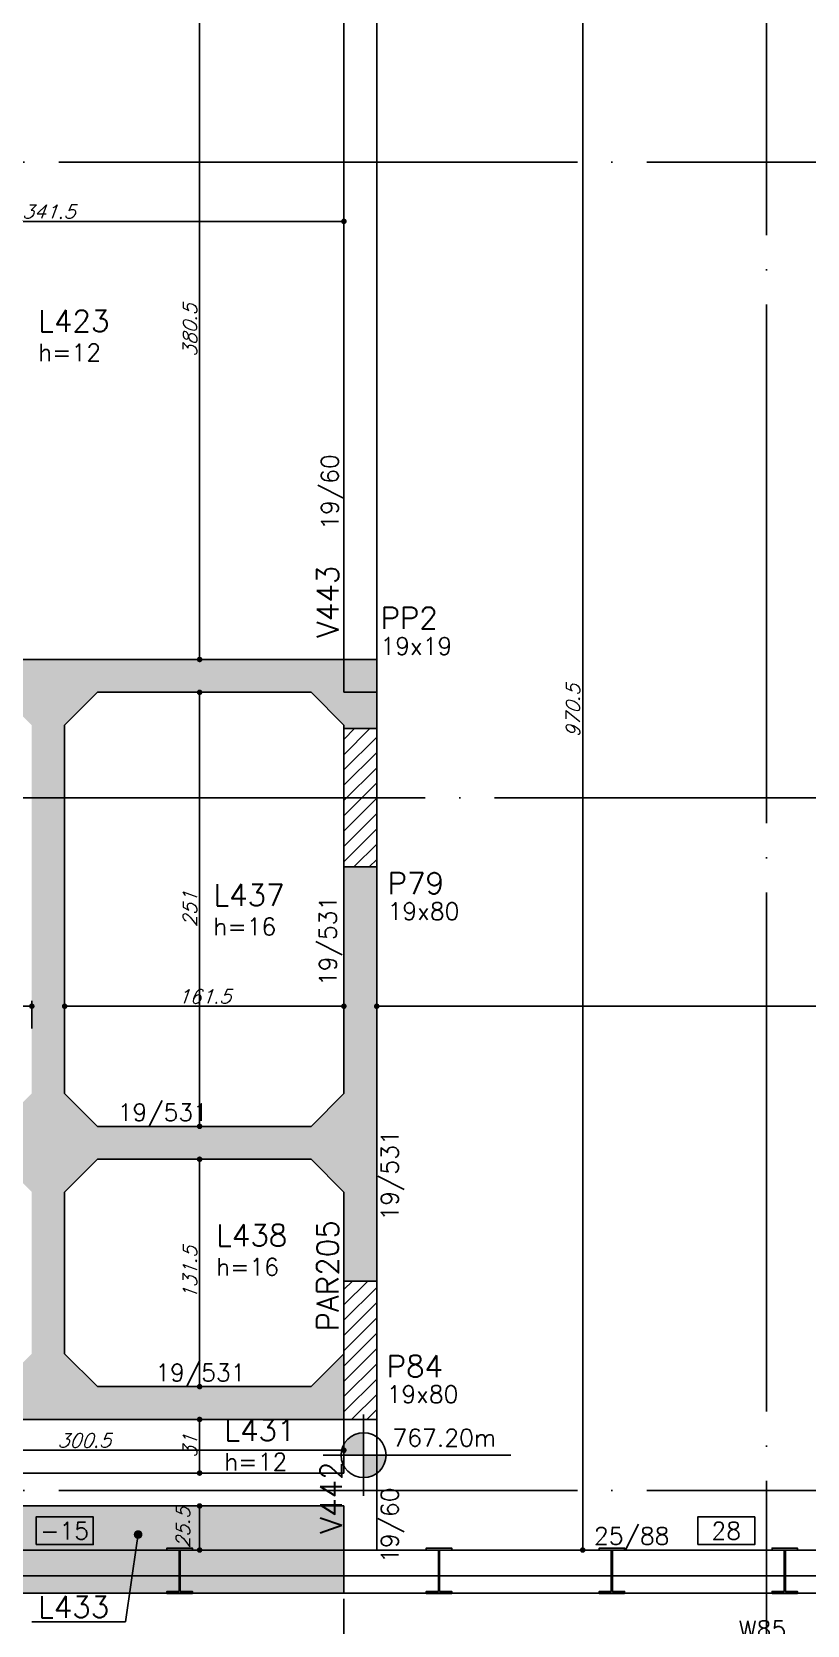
# Model space of a CAD drawing. Header units: millimetres. Extents: x -4122 to 5523, y -2094 to 2406.
# Drawn here: x 2401 to 2849, y -963 to -42 of the extents above; entities that cross this region are included whole.
import ezdxf
from ezdxf import colors
from ezdxf.entities.mleader import LeaderData, LeaderLine
from ezdxf.enums import TextEntityAlignment as Align
from ezdxf.math import Vec2, Vec3

# ---------------------------------------------------------------- set-up
doc = ezdxf.new("R2010")
doc.units = ezdxf.units.MM
doc.header["$LTSCALE"] = 50
doc.linetypes.add('EIXO', pattern=[6.8, 6, -0.4, 0, -0.4])
for name, color, linetype in [('F-AUX-RED', 1, 'Continuous'), ('F-COTAS', 106, 'Continuous'), ('F-EIXO', 12, 'EIXO'), ('F-LAJES-DIM', 2, 'Continuous'), ('F-LAJES-NOME', 4, 'Continuous'), ('F-NÍVEL-PLANTA', 2, 'Continuous'), ('F-PERFIL - W310x52', 4, 'Continuous'), ('F-PERFIL- W250x38.5', 4, 'Continuous'), ('F-PILARES-DIM', 172, 'Continuous'), ('F-PILARES-HACH', 174, 'Continuous'), ('F-PILARES-M', 170, 'Continuous'), ('F-PILARES-NOME', 170, 'Continuous'), ('F-PILARES-S', 170, 'Continuous'), ('F-SOLIDO-VIGAS', 252, 'Continuous'), ('F-TEXTO', 6, 'Continuous'), ('F-VIGAS', 3, 'Continuous'), ('F-VIGAS-DIM', 2, 'Continuous'), ('F-VIGAS-NOME', 4, 'Continuous')]:
    doc.layers.add(name, color=color, linetype=linetype)
doc.layers.add('F-DESNIVEL-5', color=141, linetype='Continuous', true_color=0xadd6ff)
doc.styles.add('CP-TEXT-INCL', font='simplex.shx', dxfattribs={"oblique": 20})
doc.styles.add('MCP', font='simplex.shx')
doc.styles.add('ROMANS', font='simplex.shx')
doc.styles.get("Standard").update_dxf_attribs({"font": 'txt.shx'})
doc.dimstyles.new('CP-COTAS-50', dxfattribs={"dimscale": 0.64, "dimtxt": 12.5, "dimasz": 5, "dimexe": 5, "dimexo": 5, "dimgap": 2.5, "dimtad": 1, "dimdec": 1, "dimdsep": 46, "dimtxsty": 'CP-TEXT-INCL', "dimblk1": 'DOT', "dimblk2": 'DOT', "dimsah": 1, "dimcen": 9, "dimclrd": 256, "dimclre": 256, "dimclrt": 256, "dimadec": 0, "dimazin": 0, "dimtfac": 1, "dimtdec": 1, "dimtmove": 2, "dimatfit": 3, "dimldrblk": 'DOT', "dimfxl": 5, "dimtolj": 1, "dimarcsym": 0})
pattern_1 = [(45, (0, 0), (-4.419417, 4.419417), [])]

# ---------------------------------------------------------------- blocks, each defined once
blk = doc.blocks.new('*U34')
at = {"layer": 'F-EIXO'}
blk.add_line((0, 0), (0, -3377.88), dxfattribs=at)
at = {"layer": 'F-TEXTO', "style": 'ROMANS'}
blk.add_attdef('EIXO', text='', height=17.5, rotation=360, dxfattribs=at).set_placement((0, 28.21), align=Align.MIDDLE_CENTER)
blk = doc.blocks.new('*U26')
at = {"layer": 'F-EIXO'}
blk.add_line((0, 0), (7397, 0), dxfattribs=at)
at = {"layer": 'F-TEXTO', "style": 'ROMANS'}
blk.add_attdef('EIXO', text='', height=17.5, dxfattribs=at).set_placement((-28.2072, 0), align=Align.MIDDLE_CENTER)
blk = doc.blocks.new('*U32')
at = {"layer": 'F-EIXO'}
blk.add_line((0, 0), (7484.954, 0), dxfattribs=at)
at = {"layer": 'F-TEXTO', "style": 'ROMANS'}
blk.add_attdef('EIXO', text='', height=17.5, dxfattribs=at).set_placement((-28.2072, 0), align=Align.MIDDLE_CENTER)
blk = doc.blocks.new('_DOT')
at = {"color": 0, "linetype": 'ByBlock'}
blk.add_line((-0.5, 0), (-1, 0), dxfattribs=at)
at = {"color": 0, "linetype": 'ByBlock', "const_width": 0.5}
blk.add_lwpolyline([(-0.25, 0, 1), (0.25, 0, 1)], format="xyb", close=True, dxfattribs=at)
blk = doc.blocks.new('*D55')
at = {"layer": 'DEFPOINTS', "color": 0, "linetype": 'Continuous', "transparency": 16777216}
for p in [(3268.5, -944.5), (741.5, -1374.5), (3268.5, -1512.87)]:
    blk.add_point(p, dxfattribs=at)
at = {"layer": 'F-COTAS', "linetype": 'Continuous', "lineweight": -2, "transparency": 16777216}
for p, q in [((3268.5, -947.7), (3268.5, -1516.07)), ((741.5, -1377.7), (741.5, -1516.07)), ((744.7, -1512.87), (3265.3, -1512.87))]:
    blk.add_line(p, q, dxfattribs=at)
at = {"layer": 'F-COTAS', "linetype": 'Continuous', "lineweight": -2, "transparency": 16777216, "xscale": 3.2, "yscale": 3.2, "zscale": 3.2, "rotation": 180}
blk.add_blockref('_DOT', (741.5, -1512.87), dxfattribs=at)
at = {"layer": 'F-COTAS', "linetype": 'Continuous', "lineweight": -2, "transparency": 16777216, "xscale": 3.2, "yscale": 3.2, "zscale": 3.2}
blk.add_blockref('_DOT', (3268.5, -1512.87), dxfattribs=at)
at = {"layer": 'F-COTAS', "linetype": 'Continuous', "transparency": 16777216, "insert": (2005, -1507.27), "char_height": 8, "attachment_point": 5, "style": 'CP-TEXT-INCL'}
blk.add_mtext('\\A1;2527', dxfattribs=at)
blk = doc.blocks.new('*U19')
at = {"layer": 'F-VIGAS-DIM', "color": 1}
blk.add_lwpolyline([(0, 0), (33, 0), (33, 16), (0, 16)], close=True, dxfattribs=at)
at = {"layer": 'F-VIGAS-DIM', "style": 'MCP'}
blk.add_attdef('DIM', text='', height=10, dxfattribs=at).set_placement((16.5, 8), align=Align.MIDDLE_CENTER)
blk = doc.blocks.new('*D219')
at = {"layer": 'DEFPOINTS', "color": 0, "transparency": 16777216}
for p in [(3249.5, -605.03), (2600, -613.1), (3249.5, -613.1)]:
    blk.add_point(p, dxfattribs=at)
at = {"layer": 'F-COTAS', "lineweight": -2, "transparency": 16777216}
for p, q in [((2600, -609.9), (2600, -601.83)), ((2603.2, -605.03), (3246.3, -605.03)), ((3249.5, -609.9), (3249.5, -601.83))]:
    blk.add_line(p, q, dxfattribs=at)
at = {"layer": 'F-COTAS', "lineweight": -2, "transparency": 16777216, "xscale": 3.2, "yscale": 3.2, "zscale": 3.2, "rotation": 180}
blk.add_blockref('_DOT', (2600, -605.03), dxfattribs=at)
at = {"layer": 'F-COTAS', "lineweight": -2, "transparency": 16777216, "xscale": 3.2, "yscale": 3.2, "zscale": 3.2}
blk.add_blockref('_DOT', (3249.5, -605.03), dxfattribs=at)
at = {"layer": 'F-COTAS', "transparency": 16777216, "insert": (2924.75, -599.43), "char_height": 8, "attachment_point": 5, "style": 'CP-TEXT-INCL'}
blk.add_mtext('\\A1;649.5', dxfattribs=at)
blk = doc.blocks.new('*D220')
at = {"layer": 'DEFPOINTS', "color": 0, "transparency": 16777216}
for p in [(2581, -605.03), (2419.5, -622.22), (2581, -622.22)]:
    blk.add_point(p, dxfattribs=at)
at = {"layer": 'F-COTAS', "lineweight": -2, "transparency": 16777216}
for p, q in [((2419.5, -619.02), (2419.5, -601.83)), ((2422.7, -605.03), (2577.8, -605.03)), ((2581, -619.02), (2581, -601.83))]:
    blk.add_line(p, q, dxfattribs=at)
at = {"layer": 'F-COTAS', "lineweight": -2, "transparency": 16777216, "xscale": 3.2, "yscale": 3.2, "zscale": 3.2, "rotation": 180}
blk.add_blockref('_DOT', (2419.5, -605.03), dxfattribs=at)
at = {"layer": 'F-COTAS', "lineweight": -2, "transparency": 16777216, "xscale": 3.2, "yscale": 3.2, "zscale": 3.2}
blk.add_blockref('_DOT', (2581, -605.03), dxfattribs=at)
at = {"layer": 'F-COTAS', "transparency": 16777216, "insert": (2500.25, -599.43), "char_height": 8, "attachment_point": 5, "style": 'CP-TEXT-INCL'}
blk.add_mtext('\\A1;161.5', dxfattribs=at)
blk = doc.blocks.new('*D221')
at = {"layer": 'DEFPOINTS', "color": 0, "transparency": 16777216}
for p in [(2400.5, -605.03), (2239.5, -621.02), (2400.5, -621.02)]:
    blk.add_point(p, dxfattribs=at)
at = {"layer": 'F-COTAS', "lineweight": -2, "transparency": 16777216}
for p, q in [((2239.5, -617.82), (2239.5, -601.83)), ((2242.7, -605.03), (2397.3, -605.03)), ((2400.5, -617.82), (2400.5, -601.83))]:
    blk.add_line(p, q, dxfattribs=at)
at = {"layer": 'F-COTAS', "lineweight": -2, "transparency": 16777216, "xscale": 3.2, "yscale": 3.2, "zscale": 3.2, "rotation": 180}
blk.add_blockref('_DOT', (2239.5, -605.03), dxfattribs=at)
at = {"layer": 'F-COTAS', "lineweight": -2, "transparency": 16777216, "xscale": 3.2, "yscale": 3.2, "zscale": 3.2}
blk.add_blockref('_DOT', (2400.5, -605.03), dxfattribs=at)
at = {"layer": 'F-COTAS', "transparency": 16777216, "insert": (2320, -599.43), "char_height": 8, "attachment_point": 5, "style": 'CP-TEXT-INCL'}
blk.add_mtext('\\A1;161', dxfattribs=at)
blk = doc.blocks.new('*D225')
at = {"layer": 'DEFPOINTS', "color": 0, "transparency": 16777216}
for p in [(2724.52, 51), (2719.14, -919.5), (2724.52, -919.5)]:
    blk.add_point(p, dxfattribs=at)
at = {"layer": 'F-COTAS', "lineweight": -2, "transparency": 16777216}
for p, q in [((2721.32, 51), (2715.94, 51)), ((2719.14, 47.8), (2719.14, -916.3)), ((2721.32, -919.5), (2715.94, -919.5))]:
    blk.add_line(p, q, dxfattribs=at)
at = {"layer": 'F-COTAS', "lineweight": -2, "transparency": 16777216, "xscale": 3.2, "yscale": 3.2, "zscale": 3.2}
for p, rotation in [((2719.14, 51), 90), ((2719.14, -919.5), 270)]:
    blk.add_blockref('_DOT', p, dxfattribs=dict(at, rotation=rotation))
at = {"layer": 'F-COTAS', "transparency": 16777216, "insert": (2713.54, -434.25), "char_height": 8, "attachment_point": 5, "rotation": 90, "style": 'CP-TEXT-INCL'}
blk.add_mtext('\\A1;970.5', dxfattribs=at)
blk = doc.blocks.new('*D245')
at = {"layer": 'DEFPOINTS', "color": 0, "transparency": 16777216}
for p in [(2497.56, -24), (2527.96, -24), (2527.96, -404.5)]:
    blk.add_point(p, dxfattribs=at)
at = {"layer": 'F-COTAS', "lineweight": -2, "transparency": 16777216}
for p, q in [((2524.76, -24), (2494.36, -24)), ((2497.56, -401.3), (2497.56, -27.2)), ((2524.76, -404.5), (2494.36, -404.5))]:
    blk.add_line(p, q, dxfattribs=at)
at = {"layer": 'F-COTAS', "lineweight": -2, "transparency": 16777216, "xscale": 3.2, "yscale": 3.2, "zscale": 3.2}
for p, rotation in [((2497.56, -24), 90), ((2497.56, -404.5), 270)]:
    blk.add_blockref('_DOT', p, dxfattribs=dict(at, rotation=rotation))
at = {"layer": 'F-COTAS', "transparency": 16777216, "insert": (2491.96, -214.25), "char_height": 8, "attachment_point": 5, "rotation": 90, "style": 'CP-TEXT-INCL'}
blk.add_mtext('\\A1;380.5', dxfattribs=at)
blk = doc.blocks.new('*D246')
at = {"layer": 'DEFPOINTS', "color": 0, "transparency": 16777216}
for p in [(2497.56, -423.5), (2512.73, -423.5), (2512.73, -674.5)]:
    blk.add_point(p, dxfattribs=at)
at = {"layer": 'F-COTAS', "lineweight": -2, "transparency": 16777216}
for p, q in [((2509.53, -423.5), (2494.36, -423.5)), ((2497.56, -671.3), (2497.56, -426.7)), ((2509.53, -674.5), (2494.36, -674.5))]:
    blk.add_line(p, q, dxfattribs=at)
at = {"layer": 'F-COTAS', "lineweight": -2, "transparency": 16777216, "xscale": 3.2, "yscale": 3.2, "zscale": 3.2}
for p, rotation in [((2497.56, -423.5), 90), ((2497.56, -674.5), 270)]:
    blk.add_blockref('_DOT', p, dxfattribs=dict(at, rotation=rotation))
at = {"layer": 'F-COTAS', "transparency": 16777216, "insert": (2491.96, -549), "char_height": 8, "attachment_point": 5, "rotation": 90, "style": 'CP-TEXT-INCL'}
blk.add_mtext('\\A1;251', dxfattribs=at)
blk = doc.blocks.new('*D247')
at = {"layer": 'DEFPOINTS', "color": 0, "transparency": 16777216}
for p in [(2469.45, -693.5), (2469.45, -825), (2497.56, -825)]:
    blk.add_point(p, dxfattribs=at)
at = {"layer": 'F-COTAS', "lineweight": -2, "transparency": 16777216}
for p, q in [((2472.65, -693.5), (2500.76, -693.5)), ((2497.56, -696.7), (2497.56, -821.8)), ((2472.65, -825), (2500.76, -825))]:
    blk.add_line(p, q, dxfattribs=at)
at = {"layer": 'F-COTAS', "lineweight": -2, "transparency": 16777216, "xscale": 3.2, "yscale": 3.2, "zscale": 3.2}
for p, rotation in [((2497.56, -693.5), 90), ((2497.56, -825), 270)]:
    blk.add_blockref('_DOT', p, dxfattribs=dict(at, rotation=rotation))
at = {"layer": 'F-COTAS', "transparency": 16777216, "insert": (2491.96, -759.25), "char_height": 8, "attachment_point": 5, "rotation": 90, "style": 'CP-TEXT-INCL'}
blk.add_mtext('\\A1;131.5', dxfattribs=at)
blk = doc.blocks.new('*D248')
at = {"layer": 'DEFPOINTS', "color": 0, "transparency": 16777216}
for p in [(2239.5, -155.53), (2581, -151.15), (2581, -164.92)]:
    blk.add_point(p, dxfattribs=at)
at = {"layer": 'F-COTAS', "lineweight": -2, "transparency": 16777216}
for p, q in [((2239.5, -152.33), (2239.5, -147.95)), ((2242.7, -151.15), (2577.8, -151.15)), ((2581, -161.72), (2581, -147.95))]:
    blk.add_line(p, q, dxfattribs=at)
at = {"layer": 'F-COTAS', "lineweight": -2, "transparency": 16777216, "xscale": 3.2, "yscale": 3.2, "zscale": 3.2, "rotation": 180}
blk.add_blockref('_DOT', (2239.5, -151.15), dxfattribs=at)
at = {"layer": 'F-COTAS', "lineweight": -2, "transparency": 16777216, "xscale": 3.2, "yscale": 3.2, "zscale": 3.2}
blk.add_blockref('_DOT', (2581, -151.15), dxfattribs=at)
at = {"layer": 'F-COTAS', "transparency": 16777216, "insert": (2410.25, -145.55), "char_height": 8, "attachment_point": 5, "style": 'CP-TEXT-INCL'}
blk.add_mtext('\\A1;341.5', dxfattribs=at)
blk = doc.blocks.new('*D256')
at = {"layer": 'DEFPOINTS', "color": 0, "transparency": 16777216}
for p in [(2510.88, -844), (2497.56, -875), (2510.88, -875)]:
    blk.add_point(p, dxfattribs=at)
at = {"layer": 'F-COTAS', "lineweight": -2, "transparency": 16777216}
for p, q in [((2507.68, -844), (2494.36, -844)), ((2497.56, -847.2), (2497.56, -871.8)), ((2507.68, -875), (2494.36, -875))]:
    blk.add_line(p, q, dxfattribs=at)
at = {"layer": 'F-COTAS', "lineweight": -2, "transparency": 16777216, "xscale": 3.2, "yscale": 3.2, "zscale": 3.2}
for p, rotation in [((2497.56, -844), 90), ((2497.56, -875), 270)]:
    blk.add_blockref('_DOT', p, dxfattribs=dict(at, rotation=rotation))
at = {"layer": 'F-COTAS', "transparency": 16777216, "insert": (2491.96, -859.5), "char_height": 8, "attachment_point": 5, "rotation": 90, "style": 'CP-TEXT-INCL'}
blk.add_mtext('\\A1;31', dxfattribs=at)
blk = doc.blocks.new('*D257')
at = {"layer": 'DEFPOINTS', "color": 0, "transparency": 16777216}
for p in [(2280.5, -859.5), (2581, -859.5), (2581, -861.8)]:
    blk.add_point(p, dxfattribs=at)
at = {"layer": 'F-COTAS', "lineweight": -2, "transparency": 16777216}
for p, q in [((2280.5, -862.7), (2280.5, -865)), ((2283.7, -861.8), (2577.8, -861.8)), ((2581, -862.7), (2581, -865))]:
    blk.add_line(p, q, dxfattribs=at)
at = {"layer": 'F-COTAS', "lineweight": -2, "transparency": 16777216, "xscale": 3.2, "yscale": 3.2, "zscale": 3.2, "rotation": 180}
blk.add_blockref('_DOT', (2280.5, -861.8), dxfattribs=at)
at = {"layer": 'F-COTAS', "lineweight": -2, "transparency": 16777216, "xscale": 3.2, "yscale": 3.2, "zscale": 3.2}
blk.add_blockref('_DOT', (2581, -861.8), dxfattribs=at)
at = {"layer": 'F-COTAS', "transparency": 16777216, "insert": (2430.75, -856.2), "char_height": 8, "attachment_point": 5, "style": 'CP-TEXT-INCL'}
blk.add_mtext('\\A1;300.5', dxfattribs=at)
blk = doc.blocks.new('*D258')
at = {"layer": 'DEFPOINTS', "color": 0, "transparency": 16777216}
for p in [(2497.56, -894), (2501.73, -894), (2501.73, -919.5)]:
    blk.add_point(p, dxfattribs=at)
at = {"layer": 'F-COTAS', "lineweight": -2, "transparency": 16777216}
for p, q in [((2498.53, -894), (2494.36, -894)), ((2497.56, -916.3), (2497.56, -897.2)), ((2498.53, -919.5), (2494.36, -919.5))]:
    blk.add_line(p, q, dxfattribs=at)
at = {"layer": 'F-COTAS', "lineweight": -2, "transparency": 16777216, "xscale": 3.2, "yscale": 3.2, "zscale": 3.2}
for p, rotation in [((2497.56, -894), 90), ((2497.56, -919.5), 270)]:
    blk.add_blockref('_DOT', p, dxfattribs=dict(at, rotation=rotation))
at = {"layer": 'F-COTAS', "transparency": 16777216, "insert": (2487.96, -906.75), "char_height": 8, "attachment_point": 5, "rotation": 90, "style": 'CP-TEXT-INCL'}
blk.add_mtext('\\A1;25.5', dxfattribs=at)
blk = doc.blocks.new('A$C44D756D9')
at = {"layer": 'F-PERFIL- W250x38.5', "linetype": 'Continuous'}
for points in [[(5818.35, -2434.09), (5803.65, -2434.09), (5803.65, -2432.97), (5810.67, -2432.97), (5810.67, -2409.01), (5803.65, -2409.01), (5803.65, -2407.89), (5818.35, -2407.89), (5818.35, -2409.01), (5811.33, -2409.01), (5811.33, -2432.97), (5818.35, -2432.97)], [(5968.35, -2434.09), (5953.65, -2434.09), (5953.65, -2432.97), (5960.67, -2432.97), (5960.67, -2409.01), (5953.65, -2409.01), (5953.65, -2407.89), (5968.35, -2407.89), (5968.35, -2409.01), (5961.33, -2409.01), (5961.33, -2432.97), (5968.35, -2432.97)], [(6068.35, -2434.09), (6053.65, -2434.09), (6053.65, -2432.97), (6060.67, -2432.97), (6060.67, -2409.01), (6053.65, -2409.01), (6053.65, -2407.89), (6068.35, -2407.89), (6068.35, -2409.01), (6061.33, -2409.01), (6061.33, -2432.97), (6068.35, -2432.97)], [(6168.35, -2434.08), (6153.65, -2434.08), (6153.65, -2432.96), (6160.67, -2432.96), (6160.67, -2409), (6153.65, -2409), (6153.65, -2407.88), (6168.35, -2407.88), (6168.35, -2409), (6161.33, -2409), (6161.33, -2432.96), (6168.35, -2432.96)]]:
    blk.add_lwpolyline(points, close=True, dxfattribs=at)
at = {"layer": 'F-PILARES-NOME'}
blk.add_text('W85', height=10, dxfattribs=at).set_placement((6134.43, -2459.92))
blk = doc.blocks.new('Nível - Planta')
at = {"layer": 'F-NÍVEL-PLANTA'}
h = blk.add_hatch(color=71, dxfattribs=at)
h.paths.add_polyline_path([(0, 0), (0, 0.26, 0.414214), (-0.26, 0)])
h.paths.add_polyline_path([(0.26, 0), (0, 0), (0, -0.26, 0.414214)])
for p, q in [((0, -0.469), (0, 0.469)), ((-0.469, 0), (1.704, 0))]:
    blk.add_line(p, q, dxfattribs=at)
blk.add_circle((0, 0), 0.26, dxfattribs=at)
at = {"layer": 'F-TEXTO', "color": 3, "style": 'MCP'}
blk.add_attdef('NÍVEL', (0.333, 0.102), '', height=0.2, dxfattribs=at)
blk = doc.blocks.new('*D376')
at = {"layer": 'DEFPOINTS', "color": 0, "transparency": 16777216}
for p in [(2581, -944.5), (3242.45, -944.5), (3242.45, -995.08)]:
    blk.add_point(p, dxfattribs=at)
at = {"layer": 'F-COTAS', "lineweight": -2, "transparency": 16777216}
for p, q in [((2581, -947.7), (2581, -998.28)), ((3242.45, -947.7), (3242.45, -998.28)), ((2584.2, -995.08), (3239.25, -995.08))]:
    blk.add_line(p, q, dxfattribs=at)
at = {"layer": 'F-COTAS', "lineweight": -2, "transparency": 16777216, "xscale": 3.2, "yscale": 3.2, "zscale": 3.2, "rotation": 180}
blk.add_blockref('_DOT', (2581, -995.08), dxfattribs=at)
at = {"layer": 'F-COTAS', "lineweight": -2, "transparency": 16777216, "xscale": 3.2, "yscale": 3.2, "zscale": 3.2}
blk.add_blockref('_DOT', (3242.45, -995.08), dxfattribs=at)
at = {"layer": 'F-COTAS', "transparency": 16777216, "insert": (2911.72, -989.48), "char_height": 8, "attachment_point": 5, "style": 'CP-TEXT-INCL'}
blk.add_mtext('\\A1;661.5', dxfattribs=at)

msp = doc.modelspace()

# ---------------------------------------------------------------- hatches: boundary and pattern name
at = {"layer": 'F-DESNIVEL-5', "linetype": 'Continuous'}
h = msp.add_hatch(color=256, dxfattribs=at)
h.dxf.hatch_style = 1
h.paths.add_polyline_path([(2581, -919.5), (1780.632, -919.5), (1544.382, -949.5), (1286.33, -949.5), (1286.33, -968.5), (1286.33, -974.5), (1545.963, -974.5), (1782.213, -944.5), (2581, -944.5)])
at = {"layer": 'F-PILARES-HACH', "linetype": 'Continuous'}
h = msp.add_hatch(dxfattribs=at)
h.set_pattern_fill('ANSI31', color=256, scale=50, style=0)
h.set_pattern_definition(pattern_1)
h.paths.add_polyline_path([(2581, -524.5), (2600, -524.5), (2600, -444.5), (2581, -444.5)], flags=16)
h = msp.add_hatch(dxfattribs=at)
h.set_pattern_fill('ANSI31', color=256, scale=50, style=0)
h.set_pattern_definition(pattern_1)
h.paths.add_polyline_path([(2581, -844), (2600, -844), (2600, -764), (2581, -764)], flags=16)
at = {"layer": 'F-SOLIDO-VIGAS', "linetype": 'Continuous'}
h = msp.add_hatch(color=256, dxfattribs=at)
h.dxf.hatch_style = 1
h.paths.add_polyline_path([(2220.5, -404.5), (2220.5, -444.5), (2239.5, -444.5), (2239.5, -423.5), (2562, -423.5), (2581, -442.5), (2581, -444.5), (2600, -444.5), (2600, -404.5)])
at = {"layer": 'F-SOLIDO-VIGAS'}
h = msp.add_hatch(color=256, dxfattribs=at)
h.dxf.hatch_style = 1
h.paths.add_polyline_path([(2581, -806), (2562, -825), (2438.5, -825), (2419.5, -806), (2419.5, -712.5), (2438.5, -693.5), (2562, -693.5), (2581, -712.5), (2581, -764), (2600, -764), (2600, -684), (2600, -524.5), (2581, -524.5), (2581, -655.5), (2562, -674.5), (2438.5, -674.5), (2419.5, -655.5), (2419.5, -442.5), (2438.5, -423.5), (2562, -423.5), (2581, -442.5), (2581, -444.5), (2600, -444.5), (2600, -404.5), (2220.5, -404.5), (2220.5, -444.5), (2239.5, -444.5), (2239.5, -423.5), (2381.5, -423.5), (2400.5, -442.5), (2400.5, -655.5), (2381.5, -674.5), (2258.5, -674.5), (2239.5, -655.5), (2239.5, -543.5), (2258.5, -524.5), (2220.5, -524.5), (2220.5, -684), (2220.5, -764), (2239.5, -764), (2239.5, -712.5), (2258.5, -693.5), (2381.5, -693.5), (2400.5, -712.5), (2400.5, -806), (2381.5, -825), (2258.5, -825), (2239.5, -806), (2239.5, -844), (2581, -844)])

# ---------------------------------------------------------------- linework, layer by layer
at = {"layer": 'F-DESNIVEL-5', "linetype": 'Continuous'}
for points in [[(2280.5, -894), (2280.5, -919.5), (2560.5, -919.5)], [(2280.5, -894), (2560.5, -919.5), (2280.5, -894)], [(2280.5, -894), (2560.5, -919.5), (2581, -919.5)], [(2280.5, -894), (2581, -919.5), (2280.5, -894)], [(2280.5, -894), (2581, -919.5), (2581, -894)], [(2280.5, -894), (2581, -894), (2280.5, -894)]]:
    msp.add_solid(points, dxfattribs=at)
at = {"layer": 'F-PILARES-M', "linetype": 'Continuous'}
msp.add_lwpolyline([(2581, -423.5), (2600, -423.5), (2600, -404.5), (2581, -404.5), (2581, -423.5)], dxfattribs=at)
at = {"layer": 'F-PILARES-S', "linetype": 'Continuous'}
for points in [[(2581, -524.5), (2600, -524.5), (2600, -444.5), (2581, -444.5), (2581, -524.5)], [(2581, -844), (2600, -844), (2600, -764), (2581, -764), (2581, -844)]]:
    msp.add_lwpolyline(points, dxfattribs=at)
at = {"layer": 'F-VIGAS'}
for p, q in [((2581, -442.5), (2562, -423.5)), ((2562, -674.5), (2581, -655.5)), ((2562, -693.5), (2581, -712.5)), ((2562, -825), (2581, -806))]:
    msp.add_line(p, q, dxfattribs=at)
for points in [[(2600, -404.5), (2600, -14.5)], [(2581, -24), (2581, -404.5)], [(2600, -444.5), (2600, -404.5), (2220.5, -404.5), (2220.5, -444.5)], [(2562, -674.5), (2438.5, -674.5), (2419.5, -655.5), (2419.5, -442.5), (2438.5, -423.5), (2562, -423.5)], [(2581, -442.5), (2581, -444.5)], [(2581, -524.5), (2581, -655.5)], [(2600, -684), (2600, -524.5)], [(2600, -764), (2600, -684)], [(2562, -825), (2438.5, -825), (2419.5, -806), (2419.5, -712.5), (2438.5, -693.5), (2562, -693.5)], [(2581, -712.5), (2581, -764)], [(2239.5, -844), (2581, -844)], [(2581, -844), (2581, -875)], [(2600, -884.5), (2600, -844)], [(2581, -875), (2280.5, -875)], [(2600, -919.5), (2600, -884.5)], [(2280.5, -894), (2581, -894)], [(2581, -894), (2581, -944.5)], [(3249.5, -919.5), (1780.632, -919.5), (1544.382, -949.5), (1246, -949.5)], [(1286.33, -964.5), (1545.33, -964.5), (1781.58, -934.5), (3241.79, -934.5)], [(1293.35, -974.5), (1545.963, -974.5), (1782.213, -944.5), (3249.5, -944.5)]]:
    msp.add_lwpolyline(points, dxfattribs=at)

# ---------------------------------------------------------------- block references
at = {"layer": 'F-EIXO', "linetype": 'Continuous'}
for name, p in [('*U34', (2825.5, 1841.357)), ('*U26', (-3705.761, -117)), ('*U32', (-3793.715, -484.5)), ('*U26', (-3705.761, -885))]:
    msp.add_blockref(name, p, dxfattribs=at)
at = {"layer": 'F-NÍVEL-PLANTA', "linetype": 'Continuous', "xscale": 50, "yscale": 50, "zscale": 50}
msp.add_blockref('Nível - Planta', (2592.415, -864.638), dxfattribs=at).add_auto_attribs({'NÍVEL': '767.20m'})
at = {"layer": 'F-PERFIL - W310x52'}
msp.add_blockref('A$C44D756D9', (-3325, 1489.5), dxfattribs=at)
at = {"layer": 'F-VIGAS-DIM', "linetype": 'Continuous'}
for p, values in [((2403, -916.375), {'DIM': '-15'}), ((2785.622, -916.375), {'DIM': '28'})]:
    msp.add_blockref('*U19', p, dxfattribs=at).add_auto_attribs(values)

# ---------------------------------------------------------------- texts
at = {"layer": 'F-LAJES-DIM', "linetype": 'Continuous', "style": 'MCP'}
for s, p in [('h=12', (2404.176, -231.974)), ('h=16', (2505.478, -563.981)), ('h=16', (2507.058, -760.778)), ('h=12', (2511.824, -873.442))]:
    msp.add_text(s, height=10, dxfattribs=at).set_placement(p)
at = {"layer": 'F-LAJES-NOME', "linetype": 'Continuous', "style": 'MCP'}
for s, p in [('L423', (2404.176, -214.974)), ('L437', (2505.478, -546.981)), ('L438', (2507.058, -743.778)), ('L431', (2511.824, -856.442)), ('L433', (2404.066, -958.623))]:
    msp.add_text(s, height=12.5, dxfattribs=at).set_placement(p)
at = {"layer": 'F-PILARES-DIM', "linetype": 'Continuous', "style": 'MCP'}
for s, p in [('19x19', (2602.086, -401.783)), ('19x80', (2606.25, -555.125)), ('19x80', (2605.682, -834.437))]:
    msp.add_text(s, height=10, dxfattribs=at).set_placement(p)
at = {"layer": 'F-PILARES-NOME', "linetype": 'Continuous', "style": 'MCP'}
for s, p in [('PP2', (2602.086, -386.783)), ('P79', (2606.25, -540.125)), ('P84', (2605.682, -819.437))]:
    msp.add_text(s, height=12.5, dxfattribs=at).set_placement(p)
at = {"layer": 'F-VIGAS-DIM', "linetype": 'Continuous'}
for s, style, p in [('19/60', 'MCP', (2577.875, -329.5)), ('19/531', 'ROMANS', (2576.752, -593.38)), ('19/531', 'ROMANS', (2612.5, -729)), ('19/60', 'MCP', (2612.5, -927))]:
    msp.add_text(s, height=10, rotation=90, dxfattribs=dict(at, style=style)).set_placement(p)
for s, style, p in [('19/531', 'ROMANS', (2450.102, -671.375)), ('19/531', 'ROMANS', (2471.883, -821.875)), ('25/88', 'MCP', (2725.622, -916.375))]:
    msp.add_text(s, height=10, dxfattribs=dict(at, style=style)).set_placement(p)
at = {"layer": 'F-VIGAS-NOME', "linetype": 'Continuous'}
for s, style, p in [('V443', 'MCP', (2577.875, -392)), ('PAR205', 'ROMANS', (2577.875, -793.032)), ('V442', 'MCP', (2579.875, -910))]:
    msp.add_text(s, height=12.5, rotation=90, dxfattribs=dict(at, style=style)).set_placement(p)

# ---------------------------------------------------------------- dimensions: what is measured, and where the dimension line sits
at = {"layer": 'F-COTAS'}
for base, p1, p2, picture, middle in [((2719.141, -919.5), (2724.516, 51), (2724.516, -919.5), '*D225', (2713.541, -434.25)), ((2497.558, -24), (2527.957, -404.5), (2527.957, -24), '*D245', (2491.958, -214.25)), ((2497.558, -423.5), (2512.728, -674.5), (2512.728, -423.5), '*D246', (2491.958, -549)), ((2497.558, -825), (2469.445, -693.5), (2469.445, -825), '*D247', (2491.958, -759.25)), ((2497.558, -875), (2510.877, -844), (2510.877, -875), '*D256', (2491.958, -859.5)), ((2497.558, -894), (2501.727, -919.5), (2501.727, -894), '*D258', (2487.958, -906.75))]:
    dim = msp.add_linear_dim(base=base, p1=p1, p2=p2, angle=90, dimstyle='CP-COTAS-50', override={"dimfxl": 7.5}, dxfattribs=at)
    dim.commit()
    dim.dimension.update_dxf_attribs({"geometry": picture, "text_midpoint": middle})
for base, p1, p2, picture, middle in [((2581, -151.146), (2239.5, -155.534), (2581, -164.919), '*D248', (2410.25, -145.546)), ((2400.5, -605.028), (2239.5, -621.024), (2400.5, -621.024), '*D221', (2320, -599.428)), ((2581, -605.028), (2419.5, -622.215), (2581, -622.215), '*D220', (2500.25, -599.428)), ((3249.5, -605.028), (2600, -613.101), (3249.5, -613.101), '*D219', (2924.75, -599.428)), ((2581, -861.804), (2280.5, -859.5), (2581, -859.5), '*D257', (2430.75, -856.204)), ((3242.45, -995.079875787), (2581, -944.5), (3242.45, -944.5), '*D376', (2911.725, -989.479875787))]:
    dim = msp.add_linear_dim(base=base, p1=p1, p2=p2, dimstyle='CP-COTAS-50', override={"dimfxl": 7.5}, dxfattribs=at)
    dim.commit()
    dim.dimension.update_dxf_attribs({"geometry": picture, "text_midpoint": middle})
at = {"layer": 'F-COTAS', "linetype": 'Continuous'}
dim = msp.add_linear_dim(base=(3268.5, -1512.867), p1=(741.5, -1374.5), p2=(3268.5, -944.5), dimstyle='CP-COTAS-50', dxfattribs=at)
dim.commit()
dim.dimension.update_dxf_attribs({"geometry": '*D55', "text_midpoint": (2005, -1507.267)})

# ---------------------------------------------------------------- leaders
at = {"layer": 'F-AUX-RED', "linetype": 'Continuous'}
ml = msp.add_multileader_mtext('Standard', dxfattribs=at)
ml.set_content('', color=256)
ml.set_leader_properties()
ml.set_arrow_properties(name='DOT')
ml.build(insert=Vec2(0, 0))
ml.multileader.update_dxf_attribs({"text_right_attachment_type": 6, "text_top_attachment_type": 0, "text_bottom_attachment_type": 0, "dogleg_length": 0.36, "arrow_head_size": 5})
ctx = ml.context
ctx.base_point, ctx.char_height, ctx.arrow_head_size, ctx.landing_gap_size, ctx.plane_origin = Vec3(2400.475, -960.845), 0.18, 5, 0.09, Vec3(2474.726, -913.489)
ctx.right_attachment, ctx.top_attachment, ctx.bottom_attachment, ctx.text_align_type = 6, 0, 0, 2
notes = []
notes.append((ctx, [(0, (1, 1, 0), (2454.595, -960.935), (-1, 0), 53.94, [(0, [(2461.999, -910.529)], 0, [])])]))
ctx.mtext.insert, ctx.mtext.alignment, ctx.mtext.flow_direction = Vec3(2400.565, -960.755), 3, 5
for ctx, leaders in notes:
    for number, flags, end, landing, length, lines in leaders:
        leader = LeaderData()
        leader.index, (leader.has_last_leader_line, leader.has_dogleg_vector, leader.attachment_direction) = number, flags
        leader.last_leader_point, leader.dogleg_vector, leader.dogleg_length = Vec3(end), Vec3(landing), length
        for number, points, colour, breaks in lines:
            line = LeaderLine()
            line.index, line.vertices, line.color, line.breaks = number, Vec3.list(points), colors.encode_raw_color(colour), breaks
            leader.lines.append(line)
        ctx.leaders.append(leader)

doc.saveas('drawing.dxf')
